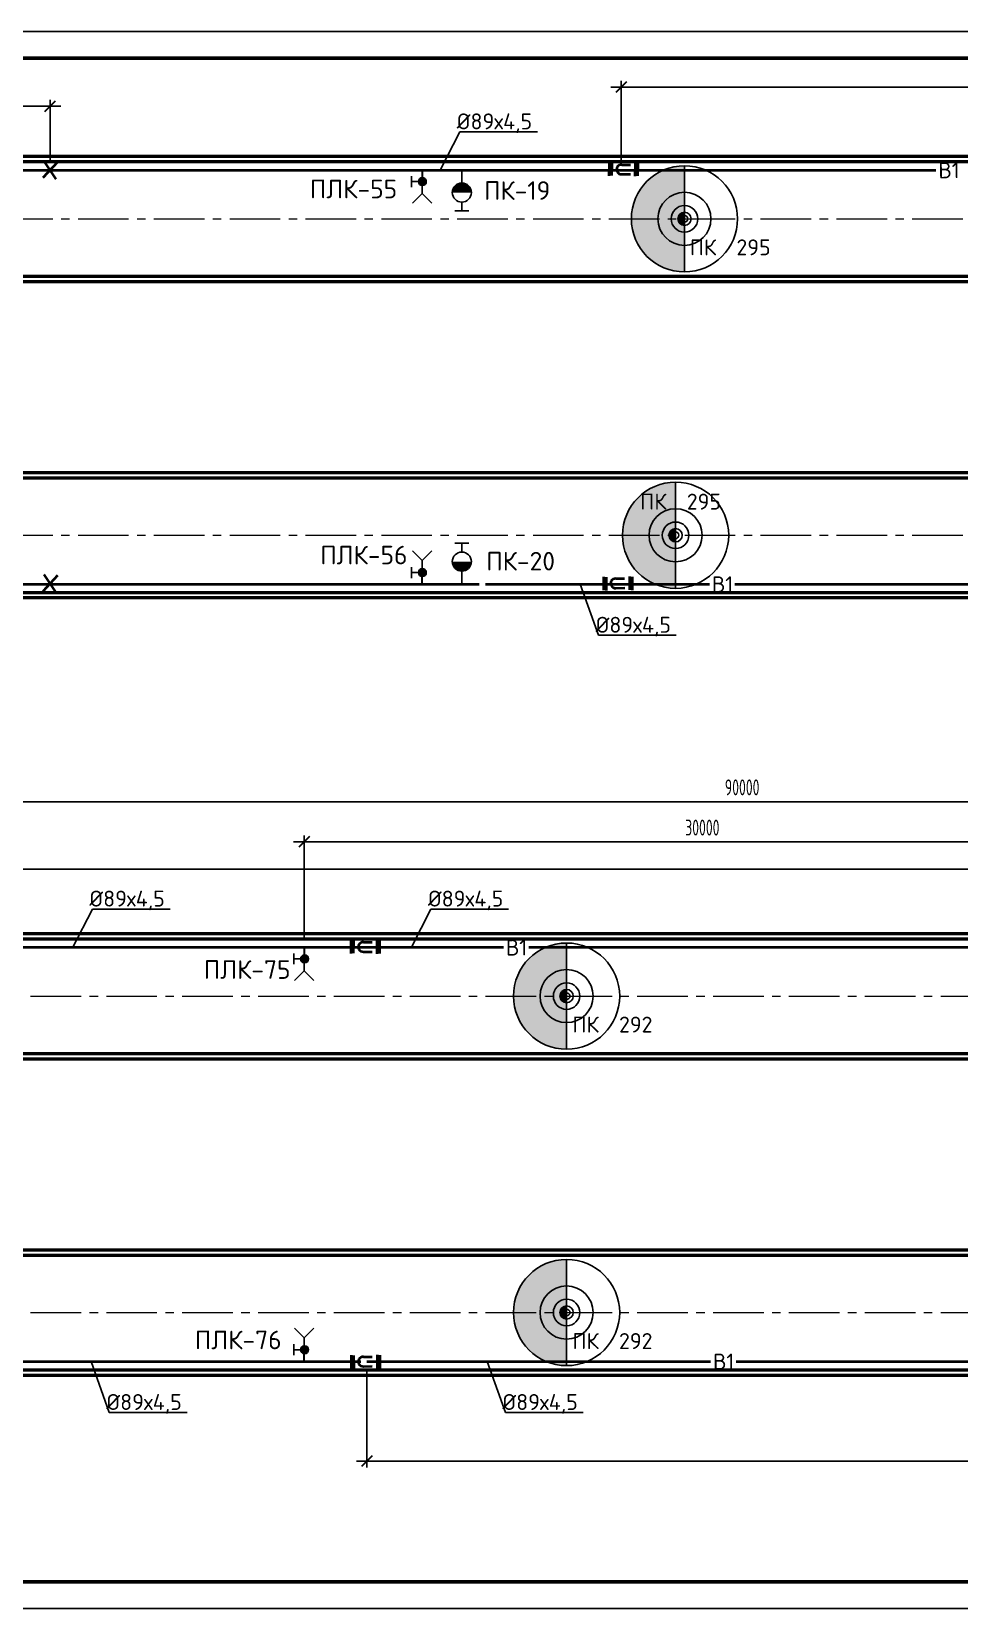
# Paper-space layout 'л2-л8' of a CAD drawing. Header units: millimetres. Extents: x 10032 to 18918, y -3051 to 627.
# Drawn here: x 10977.9 to 11152.7, y -1599 to -1302 of the extents above; entities that cross this region are included whole.
import ezdxf

# ---------------------------------------------------------------- set-up
doc = ezdxf.new("R2010")
doc.units = ezdxf.units.MM
doc.header["$LTSCALE"] = 0.5
doc.linetypes.add('CENTER2', pattern=[28.575, 19.05, -3.175, 3.175, -3.175])
for name, color, linetype in [('0 @ 1', 7, 'Continuous'), ('1_NADPIS', 7, 'Continuous'), ('FORMAT', 7, 'Continuous'), ('ВК_надписи', 7, 'Continuous'), ('ВК_сети', 4, 'Continuous'), ('ГТ_ПК', 2, 'Continuous'), ('ГТ_ПК @ 0.25', 2, 'Continuous'), ('ГТ_ПК @ 0.5', 2, 'Continuous'), ('ГТ_ПК @ 1', 2, 'Continuous'), ('ГТ_ПК @ 2', 2, 'Continuous'), ('ГТ_ПК @ 4', 2, 'Continuous')]:
    doc.layers.add(name, color=color, linetype=linetype)
for name, color, linetype, lineweight in [('1_PK500', 5, 'Continuous', 35), ('А_Конструкции', 4, 'Continuous', 50), ('АР_Оси', 242, 'CENTER2', 18)]:
    doc.layers.add(name, color=color, linetype=linetype, lineweight=lineweight)
doc.styles.add('RS-30-06', font='romans.shx', dxfattribs={"width": 0.6, "height": 3})
doc.styles.add('Стандарт ММП', font='isocpeur.ttf')
doc.dimstyles.new('M200$0', dxfattribs={"dimscale": 0, "dimtxt": 3, "dimasz": 2, "dimexe": 1.2, "dimexo": 1.5, "dimgap": 1.2, "dimtad": 1, "dimdec": 0, "dimlfac": 200, "dimrnd": 1, "dimzin": 0, "dimdsep": 46, "dimtxsty": 'RS-30-06', "dimblk1": 'OBLIQUE', "dimblk2": 'OBLIQUE', "dimsah": 1, "dimcen": 2.5, "dimdle": 2, "dimclrt": 9, "dimadec": 0, "dimazin": 0, "dimtfac": 1, "dimtdec": 0, "dimtmove": 2, "dimatfit": 3, "dimldrblk": 'OBLIQUE', "dimfxl": 1.2, "dimtolj": 1, "dimtzin": 0, "dimarcsym": 0})

# ---------------------------------------------------------------- blocks, each defined once
blk = doc.blocks.new('*U437')
at = {"layer": 'FORMAT', "color": 7, "lineweight": 25}
blk.add_lwpolyline([(0, 0), (0, 297), (1892, 297), (1892, 0), (0, 0)], dxfattribs=at)
at = {"layer": 'FORMAT', "color": 7, "lineweight": 60}
blk.add_lwpolyline([(20, 5), (20, 292), (1887, 292), (1887, 5), (20, 5)], dxfattribs=at)
blk = doc.blocks.new('ПК')
at = {"layer": 'ГТ_ПК'}
blk.add_hatch(color=0, dxfattribs=at).paths.add_polyline_path([(0, -2.5, 0.414214), (2.5, 0, 0.414214), (0, 2.5)])
at = {"layer": 'ГТ_ПК', "color": 0}
blk.add_line((0, -2.5), (0, 2.5), dxfattribs=at)
blk.add_circle((0, 0), 2.5, dxfattribs=at)
blk = doc.blocks.new('*U588')
at = {"layer": 'ГТ_ПК @ 0.25', "extrusion": (9.32183e-09, 7.72587e-22, 1), "xscale": 0.2500000000000061, "yscale": 0.2500000000000053, "zscale": 0.2500000000000053, "rotation": 180}
blk.add_blockref('ПК', (11078.72, -1483.7, 0), dxfattribs=at)
at = {"layer": 'ГТ_ПК @ 0.5', "extrusion": (9.32183e-09, 7.72587e-22, 1), "xscale": 0.5000000000000188, "yscale": 0.5000000000000173, "zscale": 0.5000000000000173, "rotation": 180}
blk.add_blockref('ПК', (11078.72, -1483.7, 0), dxfattribs=at)
at = {"layer": 'ГТ_ПК @ 1', "extrusion": (9.32183e-09, 7.72587e-22, 1), "rotation": 179.9999999999641}
blk.add_blockref('ПК', (11078.72, -1483.7, 0), dxfattribs=at)
at = {"layer": 'ГТ_ПК @ 2', "extrusion": (9.32183e-09, 7.72587e-22, 1), "xscale": 2.000000000000075, "yscale": 2.000000000000069, "zscale": 2.000000000000069, "rotation": 180}
blk.add_blockref('ПК', (11078.72, -1483.7, 0), dxfattribs=at)
at = {"layer": 'ГТ_ПК @ 4', "extrusion": (9.32183e-09, 7.72587e-22, 1), "xscale": 4.000000000000097, "yscale": 4.000000000000085, "zscale": 4.000000000000085, "rotation": 180}
blk.add_blockref('ПК', (11078.72, -1483.7, 0), dxfattribs=at)
blk = doc.blocks.new('*U591')
at = {"layer": 'ГТ_ПК @ 0.25', "extrusion": (9.32183e-09, 7.72587e-22, 1), "xscale": 0.2500000000000061, "yscale": 0.2500000000000053, "zscale": 0.2500000000000053, "rotation": 180}
blk.add_blockref('ПК', (11078.72, -1543.3, 0), dxfattribs=at)
at = {"layer": 'ГТ_ПК @ 0.5', "extrusion": (9.32183e-09, 7.72587e-22, 1), "xscale": 0.5000000000000188, "yscale": 0.5000000000000173, "zscale": 0.5000000000000173, "rotation": 180}
blk.add_blockref('ПК', (11078.72, -1543.3, 0), dxfattribs=at)
at = {"layer": 'ГТ_ПК @ 1', "extrusion": (9.32183e-09, 7.72587e-22, 1), "rotation": 179.9999999999641}
blk.add_blockref('ПК', (11078.72, -1543.3, 0), dxfattribs=at)
at = {"layer": 'ГТ_ПК @ 2', "extrusion": (9.32183e-09, 7.72587e-22, 1), "xscale": 2.000000000000075, "yscale": 2.000000000000069, "zscale": 2.000000000000069, "rotation": 180}
blk.add_blockref('ПК', (11078.72, -1543.3, 0), dxfattribs=at)
at = {"layer": 'ГТ_ПК @ 4', "extrusion": (9.32183e-09, 7.72587e-22, 1), "xscale": 4.000000000000097, "yscale": 4.000000000000085, "zscale": 4.000000000000085, "rotation": 180}
blk.add_blockref('ПК', (11078.72, -1543.3, 0), dxfattribs=at)
blk = doc.blocks.new('*U598')
at = {"layer": 'ГТ_ПК @ 0.25', "extrusion": (9.32183e-09, 7.72587e-22, 1), "xscale": 0.2500000000000061, "yscale": 0.2500000000000053, "zscale": 0.2500000000000053, "rotation": 180}
blk.add_blockref('ПК', (11100.92, -1337.31, 0), dxfattribs=at)
at = {"layer": 'ГТ_ПК @ 0.5', "extrusion": (9.32183e-09, 7.72587e-22, 1), "xscale": 0.5000000000000189, "yscale": 0.5000000000000173, "zscale": 0.5000000000000173, "rotation": 180}
blk.add_blockref('ПК', (11100.92, -1337.31, 0), dxfattribs=at)
at = {"layer": 'ГТ_ПК @ 1', "extrusion": (9.32183e-09, 7.72587e-22, 1), "rotation": 179.9999999999641}
blk.add_blockref('ПК', (11100.92, -1337.31, 0), dxfattribs=at)
at = {"layer": 'ГТ_ПК @ 2', "extrusion": (9.32183e-09, 7.72587e-22, 1), "xscale": 2.000000000000075, "yscale": 2.000000000000069, "zscale": 2.000000000000069, "rotation": 180}
blk.add_blockref('ПК', (11100.92, -1337.31, 0), dxfattribs=at)
at = {"layer": 'ГТ_ПК @ 4', "extrusion": (9.32183e-09, 7.72587e-22, 1), "xscale": 4.000000000000098, "yscale": 4.000000000000085, "zscale": 4.000000000000085, "rotation": 180}
blk.add_blockref('ПК', (11100.92, -1337.31, 0), dxfattribs=at)
blk = doc.blocks.new('*U601')
at = {"layer": 'ГТ_ПК @ 0.25', "extrusion": (9.32183e-09, 7.72587e-22, 1), "xscale": 0.2500000000000061, "yscale": 0.2500000000000053, "zscale": 0.2500000000000053, "rotation": 180}
blk.add_blockref('ПК', (11099.25, -1396.91, 0), dxfattribs=at)
at = {"layer": 'ГТ_ПК @ 0.5', "extrusion": (9.32183e-09, 7.72587e-22, 1), "xscale": 0.5000000000000189, "yscale": 0.5000000000000173, "zscale": 0.5000000000000173, "rotation": 180}
blk.add_blockref('ПК', (11099.25, -1396.91, 0), dxfattribs=at)
at = {"layer": 'ГТ_ПК @ 1', "extrusion": (9.32183e-09, 7.72587e-22, 1), "rotation": 179.9999999999641}
blk.add_blockref('ПК', (11099.25, -1396.91, 0), dxfattribs=at)
at = {"layer": 'ГТ_ПК @ 2', "extrusion": (9.32183e-09, 7.72587e-22, 1), "xscale": 2.000000000000075, "yscale": 2.000000000000069, "zscale": 2.000000000000069, "rotation": 180}
blk.add_blockref('ПК', (11099.25, -1396.91, 0), dxfattribs=at)
at = {"layer": 'ГТ_ПК @ 4', "extrusion": (9.32183e-09, 7.72587e-22, 1), "xscale": 4.000000000000098, "yscale": 4.000000000000085, "zscale": 4.000000000000085, "rotation": 180}
blk.add_blockref('ПК', (11099.25, -1396.91, 0), dxfattribs=at)
blk = doc.blocks.new('_Oblique')
at = {"linetype": 'ByBlock', "lineweight": 30}
blk.add_line((-0.5, -0.5), (0.5, 0.5), dxfattribs=at)
blk = doc.blocks.new('*D130')
at = {"layer": 'Defpoints', "color": 0, "lineweight": -2}
for p, q in [((11087.02, -1312.52), (11591.02, -1312.52)), ((11089.02, -1326.51), (11089.02, -1311.32)), ((11589.02, -1326.62), (11589.02, -1311.32))]:
    blk.add_line(p, q, dxfattribs=at)
at = {"layer": 'Defpoints', "color": 0, "linetype": 'Continuous', "lineweight": 30}
for p in [(11589.02, -1312.52), (11089.02, -1328.01, 0), (11589.02, -1328.12, 0)]:
    blk.add_point(p, dxfattribs=at)
at = {"layer": 'Defpoints', "color": 0, "linetype": 'Continuous', "lineweight": -2, "xscale": 2, "yscale": 2, "zscale": 2, "rotation": 180}
blk.add_blockref('_Oblique', (11089.02, -1312.52), dxfattribs=at)
at = {"layer": 'Defpoints', "color": 0, "linetype": 'Continuous', "lineweight": -2, "xscale": 2, "yscale": 2, "zscale": 2}
blk.add_blockref('_Oblique', (11589.02, -1312.52), dxfattribs=at)
at = {"layer": 'Defpoints', "color": 9, "linetype": 'Continuous', "lineweight": 30, "insert": (11339.02, -1309.82), "char_height": 3, "attachment_point": 5, "style": 'RS-30-06'}
blk.add_mtext('\\A1;100000', dxfattribs=at)
blk = doc.blocks.new('*D131')
at = {"layer": 'Defpoints', "color": 0, "lineweight": -2}
for p, q in [((10481.41, -1326.62), (10481.41, -1314.88)), ((10981.41, -1326.62), (10981.41, -1314.88)), ((10479.41, -1316.08), (10983.41, -1316.08))]:
    blk.add_line(p, q, dxfattribs=at)
at = {"layer": 'Defpoints', "color": 0, "linetype": 'Continuous', "lineweight": 30}
for p in [(10981.41, -1316.08), (10481.41, -1328.12, 0), (10981.41, -1328.12, 0)]:
    blk.add_point(p, dxfattribs=at)
at = {"layer": 'Defpoints', "color": 0, "linetype": 'Continuous', "lineweight": -2, "xscale": 2, "yscale": 2, "zscale": 2, "rotation": 180}
blk.add_blockref('_Oblique', (10481.41, -1316.08), dxfattribs=at)
at = {"layer": 'Defpoints', "color": 0, "linetype": 'Continuous', "lineweight": -2, "xscale": 2, "yscale": 2, "zscale": 2}
blk.add_blockref('_Oblique', (10981.41, -1316.08), dxfattribs=at)
at = {"layer": 'Defpoints', "color": 9, "linetype": 'Continuous', "lineweight": 30, "insert": (10731.41, -1313.38), "char_height": 3, "attachment_point": 5, "style": 'RS-30-06'}
blk.add_mtext('\\A1;100000', dxfattribs=at)
blk = doc.blocks.new('*D132')
at = {"layer": 'Defpoints', "color": 0, "lineweight": -2}
for p, q in [((10886.79, -1473.01), (10886.79, -1445.89)), ((11336.79, -1473.01), (11336.79, -1445.89)), ((10884.79, -1447.09), (11338.79, -1447.09))]:
    blk.add_line(p, q, dxfattribs=at)
at = {"layer": 'Defpoints', "color": 0, "linetype": 'Continuous', "lineweight": 30}
for p in [(11336.79, -1447.09), (10886.79, -1474.51, 0), (11336.79, -1474.51, 0)]:
    blk.add_point(p, dxfattribs=at)
at = {"layer": 'Defpoints', "color": 0, "linetype": 'Continuous', "lineweight": -2, "xscale": 2, "yscale": 2, "zscale": 2, "rotation": 180}
blk.add_blockref('_Oblique', (10886.79, -1447.09), dxfattribs=at)
at = {"layer": 'Defpoints', "color": 0, "linetype": 'Continuous', "lineweight": -2, "xscale": 2, "yscale": 2, "zscale": 2}
blk.add_blockref('_Oblique', (11336.79, -1447.09), dxfattribs=at)
at = {"layer": 'Defpoints', "color": 9, "linetype": 'Continuous', "lineweight": 30, "insert": (11111.79, -1444.39), "char_height": 3, "attachment_point": 5, "style": 'RS-30-06'}
blk.add_mtext('\\A1;90000', dxfattribs=at)
blk = doc.blocks.new('*D133')
at = {"layer": 'Defpoints', "color": 0, "lineweight": -2}
for p, q in [((11027.29, -1454.66), (11181.29, -1454.66)), ((11029.29, -1473.01), (11029.29, -1453.46)), ((11179.29, -1473.01), (11179.29, -1453.46))]:
    blk.add_line(p, q, dxfattribs=at)
at = {"layer": 'Defpoints', "color": 0, "linetype": 'Continuous', "lineweight": 30}
for p in [(11179.29, -1454.66), (11029.29, -1474.51, 0), (11179.29, -1474.51, 0)]:
    blk.add_point(p, dxfattribs=at)
at = {"layer": 'Defpoints', "color": 0, "linetype": 'Continuous', "lineweight": -2, "xscale": 2, "yscale": 2, "zscale": 2, "rotation": 180}
blk.add_blockref('_Oblique', (11029.29, -1454.66), dxfattribs=at)
at = {"layer": 'Defpoints', "color": 0, "linetype": 'Continuous', "lineweight": -2, "xscale": 2, "yscale": 2, "zscale": 2}
blk.add_blockref('_Oblique', (11179.29, -1454.66), dxfattribs=at)
at = {"layer": 'Defpoints', "color": 9, "linetype": 'Continuous', "lineweight": 30, "insert": (11104.29, -1451.96), "char_height": 3, "attachment_point": 5, "style": 'RS-30-06'}
blk.add_mtext('\\A1;30000', dxfattribs=at)
blk = doc.blocks.new('*D134')
at = {"layer": 'Defpoints', "color": 0, "lineweight": -2}
for p, q in [((10957.21, -1459.82), (11461.21, -1459.82)), ((10959.21, -1473.01), (10959.21, -1458.62)), ((11459.21, -1473.01), (11459.21, -1458.62))]:
    blk.add_line(p, q, dxfattribs=at)
at = {"layer": 'Defpoints', "color": 0, "linetype": 'Continuous', "lineweight": 30}
for p in [(11459.21, -1459.82), (10959.21, -1474.51, 0), (11459.21, -1474.51, 0)]:
    blk.add_point(p, dxfattribs=at)
at = {"layer": 'Defpoints', "color": 0, "linetype": 'Continuous', "lineweight": -2, "xscale": 2, "yscale": 2, "zscale": 2, "rotation": 180}
blk.add_blockref('_Oblique', (10959.21, -1459.82), dxfattribs=at)
at = {"layer": 'Defpoints', "color": 0, "linetype": 'Continuous', "lineweight": -2, "xscale": 2, "yscale": 2, "zscale": 2}
blk.add_blockref('_Oblique', (11459.21, -1459.82), dxfattribs=at)
at = {"layer": 'Defpoints', "color": 9, "linetype": 'Continuous', "lineweight": 30, "insert": (11209.21, -1457.12), "char_height": 3, "attachment_point": 5, "style": 'RS-30-06'}
blk.add_mtext('\\A1;100000', dxfattribs=at)
blk = doc.blocks.new('*D135')
at = {"layer": 'Defpoints', "color": 0, "lineweight": -2}
for p, q in [((11041.11, -1553.99), (11041.11, -1572.5)), ((11541.11, -1553.99), (11541.11, -1572.5)), ((11543.11, -1571.3), (11039.11, -1571.3))]:
    blk.add_line(p, q, dxfattribs=at)
at = {"layer": 'Defpoints', "color": 0, "linetype": 'Continuous', "lineweight": 30}
for p in [(11041.11, -1552.49, 0), (11541.11, -1552.49, 0), (11041.11, -1571.3)]:
    blk.add_point(p, dxfattribs=at)
at = {"layer": 'Defpoints', "color": 0, "linetype": 'Continuous', "lineweight": -2, "xscale": 2, "yscale": 2, "zscale": 2, "rotation": 180}
blk.add_blockref('_Oblique', (11041.11, -1571.3), dxfattribs=at)
at = {"layer": 'Defpoints', "color": 0, "linetype": 'Continuous', "lineweight": -2, "xscale": 2, "yscale": 2, "zscale": 2}
blk.add_blockref('_Oblique', (11541.11, -1571.3), dxfattribs=at)
at = {"layer": 'Defpoints', "color": 9, "linetype": 'Continuous', "lineweight": 30, "insert": (11291.11, -1568.6), "char_height": 3, "attachment_point": 5, "style": 'RS-30-06'}
blk.add_mtext('\\A1;100000', dxfattribs=at)

psp = doc.layouts.new('л2-л8')

# ---------------------------------------------------------------- hatches: boundary and pattern name
at = {"layer": 'ВК_сети', "ltscale": 0.5}
h = psp.add_hatch(color=5, dxfattribs=at)
h.paths.add_polyline_path([(11052.292, -1330.3012, 0.41421356), (11051.542, -1329.5512), (11051.542, -1330.3012)])
h.paths.add_polyline_path([(11052.292, -1330.3012), (11051.542, -1330.3012), (11051.542, -1331.0512, 0.41421356)])
h.paths.add_polyline_path([(11051.542, -1330.3012), (11051.542, -1329.5512, 0.58408052), (11050.9002, -1330.6891)])
h.paths.add_polyline_path([(11051.542, -1331.0512), (11051.542, -1330.3012), (11050.9002, -1330.6891, 0.26256208)])
h = psp.add_hatch(color=1, dxfattribs=at)
h.paths.add_polyline_path([(11057.1804, -1332.3601), (11060.7804, -1332.3601, 0.09159777), (11060.6616, -1331.717), (11057.2992, -1331.717, 0.09159777)])
h.paths.add_polyline_path([(11057.2992, -1331.717), (11060.6616, -1331.717, 0.68812614)])
h = psp.add_hatch(color=1, dxfattribs=at)
h.paths.add_polyline_path([(11057.1804, -1332.3601), (11060.7804, -1332.3601, 0.09159777), (11060.6616, -1331.717), (11057.2992, -1331.717, 0.09159777)])
h.paths.add_polyline_path([(11057.2992, -1331.717), (11060.6616, -1331.717, 0.68812614)])
h = psp.add_hatch(color=5, dxfattribs=at)
h.paths.add_polyline_path([(11052.292, -1403.9244, -0.41421356), (11051.542, -1404.6744), (11051.542, -1403.9244)])
h.paths.add_polyline_path([(11052.292, -1403.9244), (11051.542, -1403.9244), (11051.542, -1403.1744, -0.41421356)])
h.paths.add_polyline_path([(11051.542, -1403.9244), (11051.542, -1404.6744, -0.58408052), (11050.9002, -1403.5364)])
h.paths.add_polyline_path([(11051.542, -1403.1744), (11051.542, -1403.9244), (11050.9002, -1403.5364, -0.26256208)])
h = psp.add_hatch(color=1, dxfattribs=at)
h.paths.add_polyline_path([(11057.1804, -1401.8654), (11060.7804, -1401.8654, -0.09159777), (11060.6616, -1402.5086), (11057.2992, -1402.5086, -0.09159777)])
h.paths.add_polyline_path([(11057.2992, -1402.5086), (11060.6616, -1402.5086, -0.68812614)])
h = psp.add_hatch(color=1, dxfattribs=at)
h.paths.add_polyline_path([(11057.1804, -1401.8654), (11060.7804, -1401.8654, -0.09159777), (11060.6616, -1402.5086), (11057.2992, -1402.5086, -0.09159777)])
h.paths.add_polyline_path([(11057.2992, -1402.5086), (11060.6616, -1402.5086, -0.68812614)])
h = psp.add_hatch(color=5, dxfattribs=at)
h.paths.add_polyline_path([(11030.097, -1476.6862, 0.41421356), (11029.347, -1475.9362), (11029.347, -1476.6862)])
h.paths.add_polyline_path([(11030.097, -1476.6862), (11029.347, -1476.6862), (11029.347, -1477.4362, 0.41421356)])
h.paths.add_polyline_path([(11029.347, -1476.6862), (11029.347, -1475.9362, 0.58408052), (11028.7052, -1477.0742)])
h.paths.add_polyline_path([(11029.347, -1477.4362), (11029.347, -1476.6862), (11028.7052, -1477.0742, 0.26256208)])
h = psp.add_hatch(color=5, dxfattribs=at)
h.paths.add_polyline_path([(11030.097, -1476.6862, 0.41421356), (11029.347, -1475.9362), (11029.347, -1476.6862)])
h.paths.add_polyline_path([(11030.097, -1476.6862), (11029.347, -1476.6862), (11029.347, -1477.4362, 0.41421356)])
h.paths.add_polyline_path([(11029.347, -1476.6862), (11029.347, -1475.9362, 0.58408052), (11028.7052, -1477.0742)])
h.paths.add_polyline_path([(11029.347, -1477.4362), (11029.347, -1476.6862), (11028.7052, -1477.0742, 0.26256208)])
h = psp.add_hatch(color=5, dxfattribs=at)
h.paths.add_polyline_path([(11030.097, -1550.3094, -0.41421356), (11029.347, -1551.0594), (11029.347, -1550.3094)])
h.paths.add_polyline_path([(11030.097, -1550.3094), (11029.347, -1550.3094), (11029.347, -1549.5594, -0.41421356)])
h.paths.add_polyline_path([(11029.347, -1550.3094), (11029.347, -1551.0594, -0.58408052), (11028.7052, -1549.9214)])
h.paths.add_polyline_path([(11029.347, -1549.5594), (11029.347, -1550.3094), (11028.7052, -1549.9214, -0.26256208)])
h = psp.add_hatch(color=5, dxfattribs=at)
h.paths.add_polyline_path([(11030.097, -1550.3094, -0.41421356), (11029.347, -1551.0594), (11029.347, -1550.3094)])
h.paths.add_polyline_path([(11030.097, -1550.3094), (11029.347, -1550.3094), (11029.347, -1549.5594, -0.41421356)])
h.paths.add_polyline_path([(11029.347, -1550.3094), (11029.347, -1551.0594, -0.58408052), (11028.7052, -1549.9214)])
h.paths.add_polyline_path([(11029.347, -1549.5594), (11029.347, -1550.3094), (11028.7052, -1549.9214, -0.26256208)])

# ---------------------------------------------------------------- linework, layer by layer
at = {"layer": 'А_Конструкции'}
for p, q in [((10600.9154, -1325.5128, 0), (11600.9154, -1325.5127, 0)), ((10600.9154, -1326.5128, 0), (11600.9154, -1326.5127, 0)), ((10600.9154, -1348.1128, 0), (11600.9154, -1348.1127, 0)), ((10600.9154, -1349.1128, 0), (11600.9154, -1349.1127, 0)), ((10600.9154, -1385.1128, 0), (11600.9154, -1385.1127, 0)), ((10600.9154, -1386.1128, 0), (11600.9154, -1386.1127, 0)), ((10600.9154, -1407.7128, 0), (11600.9154, -1407.7127, 0)), ((11600.9108, -1408.7128, 0), (10078.7204, -1408.7128, 0)), ((10407.7961, -1471.8977, 0), (11578.7204, -1471.8977, 0)), ((10407.7961, -1472.8977, 0), (11578.7204, -1472.8977, 0)), ((10407.7961, -1494.4977, 0), (11578.7204, -1494.4977, 0)), ((10407.7961, -1495.4977, 0), (11578.7204, -1495.4977, 0)), ((10407.7961, -1531.4977, 0), (11578.7204, -1531.4977, 0)), ((10407.7961, -1532.4977, 0), (11578.7204, -1532.4977, 0)), ((10078.7178, -1555.0977, 0), (11578.7204, -1555.0977, 0)), ((10407.7961, -1554.0977, 0), (11578.7204, -1554.0977, 0))]:
    psp.add_line(p, q, dxfattribs=at)
at = {"layer": 'АР_Оси', "color": 7}
for p, q in [((10600.9154, -1337.3128, 0), (11599.3589, -1337.3128, 0)), ((10600.9154, -1396.9128, 0), (11599.3589, -1396.9128, 0)), ((10406.2396, -1483.6978, 0), (11578.7204, -1483.6978, 0)), ((10406.2396, -1543.2978, 0), (11578.7204, -1543.2978, 0))]:
    psp.add_line(p, q, dxfattribs=at)
at = {"layer": 'ВК_надписи'}
for p, q in [((11054.9168, -1328.1212, 0), (11058.5766, -1320.9235, 0)), ((11058.5766, -1320.9235, 0), (11073.216, -1320.9235, 0)), ((11081.2828, -1406.1043, 0), (11084.7351, -1415.7354, 0)), ((11084.7351, -1415.7354, 0), (11099.3746, -1415.7354, 0)), ((10985.712, -1474.5062, 0), (10989.3717, -1467.3085, 0)), ((10989.3717, -1467.3085, 0), (11004.0112, -1467.3085, 0)), ((11049.4848, -1474.5062, 0), (11053.1446, -1467.3085, 0)), ((11053.1446, -1467.3085, 0), (11067.784, -1467.3085, 0)), ((10989.1214, -1552.4894, 0), (10992.5736, -1562.1205, 0)), ((11063.7285, -1552.4894, 0), (11067.1808, -1562.1205, 0)), ((10992.5736, -1562.1205, 0), (11007.2131, -1562.1205, 0)), ((11067.1808, -1562.1205, 0), (11081.8203, -1562.1205, 0))]:
    psp.add_line(p, q, dxfattribs=at)
at = {"layer": 'ВК_сети', "color": 5, "lineweight": 40, "ltscale": 0.5}
for p, q in [((10982.7835, -1326.6254, 0), (10980.0273, -1329.617, 0)), ((10982.539, -1329.8098, 0), (10980.2718, -1326.4326, 0)), ((11086.7575, -1329.2225, 0), (11086.7879, -1326.7399, 0)), ((11087.2539, -1329.1624, 0), (11087.2843, -1326.6799, 0)), ((11089.099, -1327.1121, 0), (11090.7699, -1327.1326, 0)), ((11091.6571, -1329.2825, 0), (11091.6875, -1326.8, 0)), ((11092.1535, -1329.2225, 0), (11092.1839, -1326.7399, 0)), ((11089.077, -1328.907, 0), (11090.7479, -1328.9275, 0)), ((10982.7985, -1404.4968, 0), (10980.0423, -1407.4884, 0)), ((10982.554, -1407.6812, 0), (10980.2868, -1404.304, 0)), ((11085.6485, -1404.7469, 0), (11085.6789, -1407.2294, 0)), ((11086.1448, -1404.807, 0), (11086.1753, -1407.2895, 0)), ((11090.548, -1404.6869, 0), (11090.5785, -1407.1694, 0)), ((11091.0444, -1404.7469, 0), (11091.0748, -1407.2294, 0)), ((11087.968, -1405.0623, 0), (11089.6388, -1405.0419, 0)), ((11087.99, -1406.8572, 0), (11089.6608, -1406.8368, 0)), ((11038.1068, -1475.6637, 0), (11038.1372, -1473.1811, 0)), ((11038.6031, -1475.6036, 0), (11038.6336, -1473.1211, 0)), ((11040.4262, -1475.3482, 0), (11042.0971, -1475.3687, 0)), ((11040.4482, -1473.5533, 0), (11042.1191, -1473.5738, 0)), ((11043.0063, -1475.7237, 0), (11043.0368, -1473.2412, 0)), ((11043.5027, -1475.6637, 0), (11043.5331, -1473.1811, 0)), ((11038.1068, -1551.3318, 0), (11038.1372, -1553.8144, 0)), ((11038.6031, -1551.3919, 0), (11038.6336, -1553.8744, 0)), ((11040.4262, -1551.6473, 0), (11042.0971, -1551.6268, 0)), ((11043.0063, -1551.2718, 0), (11043.0368, -1553.7543, 0)), ((11043.5027, -1551.3318, 0), (11043.5331, -1553.8144, 0)), ((11040.4482, -1553.4422, 0), (11042.1191, -1553.4217, 0))]:
    psp.add_line(p, q, dxfattribs=at)
at = {"layer": 'ВК_сети', "color": 5, "ltscale": 0.5}
for p, q in [((11049.5124, -1329.2695, 0), (11049.5124, -1331.3313, 0)), ((11049.5124, -1330.3004, 0), (11051.542, -1330.3004, 0)), ((11051.4804, -1332.5599, 0), (11051.4804, -1328.1212, 0)), ((11051.4804, -1332.5599, 0), (11049.6562, -1334.3841, 0)), ((11051.4804, -1332.5599, 0), (11053.3046, -1334.3841, 0)), ((11051.4804, -1401.6656, 0), (11049.6562, -1399.8414, 0)), ((11051.4804, -1401.6656, 0), (11053.3046, -1399.8414, 0)), ((11051.4804, -1401.6656, 0), (11051.4804, -1406.1043, 0)), ((11049.5124, -1404.956, 0), (11049.5124, -1402.8942, 0)), ((11049.5124, -1403.9251, 0), (11051.542, -1403.9251, 0)), ((11027.3174, -1475.6545, 0), (11027.3174, -1477.7163, 0)), ((11027.3174, -1475.6545, 0), (11027.3174, -1477.7163, 0)), ((11029.2854, -1478.945, 0), (11029.2854, -1474.5062, 0)), ((11029.2854, -1478.945, 0), (11029.2854, -1474.5062, 0)), ((11027.3174, -1476.6854, 0), (11029.347, -1476.6854, 0)), ((11027.3174, -1476.6854, 0), (11029.347, -1476.6854, 0)), ((11029.2854, -1478.945, 0), (11027.4612, -1480.7691, 0)), ((11029.2854, -1478.945, 0), (11027.4612, -1480.7691, 0)), ((11029.2854, -1478.945, 0), (11031.1096, -1480.7691, 0)), ((11029.2854, -1478.945, 0), (11031.1096, -1480.7691, 0)), ((11029.2854, -1548.0506, 0), (11027.4612, -1546.2264, 0)), ((11029.2854, -1548.0506, 0), (11027.4612, -1546.2264, 0)), ((11029.2854, -1548.0506, 0), (11031.1096, -1546.2264, 0)), ((11029.2854, -1548.0506, 0), (11031.1096, -1546.2264, 0)), ((11027.3174, -1551.341, 0), (11027.3174, -1549.2792, 0)), ((11027.3174, -1551.341, 0), (11027.3174, -1549.2792, 0)), ((11027.3174, -1550.3101, 0), (11029.347, -1550.3101, 0)), ((11027.3174, -1550.3101, 0), (11029.347, -1550.3101, 0)), ((11029.2854, -1548.0506, 0), (11029.2854, -1552.4893, 0)), ((11029.2854, -1548.0506, 0), (11029.2854, -1552.4893, 0))]:
    psp.add_line(p, q, dxfattribs=at)
at = {"layer": 'ВК_сети', "color": 5, "lineweight": 30, "ltscale": 0.5, "extrusion": (-3.27269e-07, 1.1423e-06, 1)}
for p, q in [((11051.4804, -1328.1212, 0), (11051.4804, -1331.0761, 0)), ((11029.2854, -1474.5062, 0), (11029.2854, -1477.4611, 0)), ((11029.2854, -1474.5062, 0), (11029.2854, -1477.4611, 0))]:
    psp.add_line(p, q, dxfattribs=at)
at = {"layer": 'ВК_сети', "color": 1, "ltscale": 0.5}
for p, q in [((11058.9804, -1328.1212, 0), (11058.9804, -1330.5601, 0)), ((11058.9804, -1328.1212, 0), (11058.9804, -1330.5601, 0)), ((11060.3223, -1335.813, 0), (11057.6385, -1335.813, 0)), ((11060.3223, -1335.813, 0), (11057.6385, -1335.813, 0)), ((11058.9804, -1334.1601, 0), (11058.9804, -1335.813, 0)), ((11058.9804, -1334.1601, 0), (11058.9804, -1335.813, 0)), ((11060.3223, -1398.4125, 0), (11057.6385, -1398.4125, 0)), ((11060.3223, -1398.4125, 0), (11057.6385, -1398.4125, 0)), ((11058.9804, -1400.0654, 0), (11058.9804, -1398.4125, 0)), ((11058.9804, -1400.0654, 0), (11058.9804, -1398.4125, 0)), ((11058.9804, -1406.1043, 0), (11058.9804, -1403.6654, 0))]:
    psp.add_line(p, q, dxfattribs=at)
at = {"layer": 'ВК_сети', "color": 1, "lineweight": 30, "ltscale": 0.5}
for p, q in [((11058.9804, -1331.0826, -0.0001), (11058.463, -1331.0865, -0.0001)), ((11058.9804, -1331.0826, -0.0001), (11058.463, -1331.0865, -0.0001)), ((11058.9774, -1330.6807, -0.0001), (11058.9804, -1331.0826, -0.0001)), ((11058.9774, -1330.6807, -0.0001), (11058.9804, -1331.0826, -0.0001)), ((11058.9804, -1331.0826, -0.0001), (11059.4978, -1331.0788, -0.0001)), ((11058.9804, -1331.0826, -0.0001), (11059.4978, -1331.0788, -0.0001))]:
    psp.add_line(p, q, dxfattribs=at)
at = {"layer": 'ВК_сети', "color": 5, "lineweight": 30, "ltscale": 0.5, "extrusion": (-3.27269e-07, -1.1423e-06, 1)}
for p, q in [((11051.4804, -1406.1043, 0), (11051.4804, -1403.1494, 0)), ((11029.2854, -1552.4893, 0), (11029.2854, -1549.5344, 0)), ((11029.2854, -1552.4893, 0), (11029.2854, -1549.5344, 0))]:
    psp.add_line(p, q, dxfattribs=at)
at = {"layer": 'ВК_сети', "color": 2, "lineweight": 40, "ltscale": 0.5, "elevation": 0}
for points in [[(10790.5736, -1328.1212), (11148.3058, -1328.1212)], [(10958.7719, -1406.1043), (11062.2183, -1406.1043)], [(11063.4227, -1406.1043), (11105.6421, -1406.1043)], [(11110.4423, -1406.1043), (11221.0172, -1406.1043)], [(10972.787, -1474.5062), (11066.833, -1474.5062)], [(11071.6332, -1474.5062), (11240.8102, -1474.5062)], [(10875.0917, -1552.4894), (11039.9413, -1552.4894)], [(11041.1076, -1552.4894), (11105.8537, -1552.4894)], [(11110.6539, -1552.4894), (11236.7739, -1552.4894)]]:
    psp.add_lwpolyline(points, dxfattribs=at)
at = {"layer": 'ВК_сети', "color": 5, "ltscale": 0.5}
for centre in [(11051.542, -1330.3012, 0), (11051.542, -1403.9244, 0), (11029.347, -1476.6862, 0), (11029.347, -1476.6862, 0), (11029.347, -1550.3094, 0), (11029.347, -1550.3094, 0)]:
    psp.add_circle(centre, 0.75, dxfattribs=at)
at = {"layer": 'ВК_сети', "color": 1, "ltscale": 0.5}
for centre in [(11058.9804, -1332.3601, 0), (11058.9804, -1332.3601, 0), (11058.9804, -1401.8654, 0), (11058.9804, -1401.8654, 0)]:
    psp.add_circle(centre, 1.8, dxfattribs=at)
at = {"layer": 'ВК_сети', "color": 5, "lineweight": 40, "ltscale": 0.5}
for centre, start, end in [((11089.0212, -1328.0088, 0), 85.038167, 273.557419), ((11087.9121, -1405.9606, 0), 86.442581, 274.961833), ((11040.3704, -1474.45, 0), 85.038167, 273.557419), ((11040.3704, -1552.5455, 0), 86.442581, 274.961833)]:
    psp.add_arc(centre, 0.9, start, end, dxfattribs=at)

# ---------------------------------------------------------------- block references
at = {"layer": '0 @ 1', "ltscale": 0.5}
psp.add_blockref('*U437', (10041.7584, -1599.0335), dxfattribs=at)
at = {"layer": 'ГТ_ПК', "color": 6, "linetype": 'Continuous', "lineweight": 120}
for name in ['*U598', '*U601', '*U588', '*U591']:
    psp.add_blockref(name, (0, 0), dxfattribs=at)

# ---------------------------------------------------------------- texts
at = {"layer": '1_NADPIS', "linetype": 'Continuous', "style": 'Стандарт ММП'}
for s, p in [('ПЛК-55', (11030.3508, -1333.4415, 0)), ('ПЛК-56', (11032.3058, -1402.3832, 0)), ('ПЛК-75', (11010.3564, -1480.4519, 0)), ('ПЛК-76', (11008.6836, -1550.2128, 0))]:
    psp.add_text(s, height=3.5, rotation=360, dxfattribs=at).set_placement(p)
at = {"layer": '1_NADPIS', "color": 1, "linetype": 'Continuous', "style": 'Стандарт ММП'}
for s, p in [('ПК-19', (11063.1588, -1333.7331, 0)), ('ПК-20', (11063.5809, -1403.5362, 0))]:
    psp.add_text(s, height=3.5, rotation=360, dxfattribs=at).set_placement(p)
at = {"layer": '1_PK500', "style": 'Стандарт ММП'}
for p in [(11148.7712, -1329.6842, 0), (11106.1075, -1407.6673, 0), (11067.2984, -1476.0692, 0), (11106.3191, -1554.0523, 0)]:
    psp.add_text('В1', height=3, rotation=0.560426, dxfattribs=at).set_placement(p)
at = {"layer": 'ВК_надписи', "lineweight": 30, "ltscale": 0.5, "style": 'Стандарт ММП'}
for p in [(11058.0157, -1320.4523, 0), (11084.1742, -1415.2643, 0), (10988.8108, -1466.8373, 0), (11052.5837, -1466.8373, 0), (10992.0128, -1561.6493, 0), (11066.6199, -1561.6493, 0)]:
    psp.add_text('%%C89х4,5', height=3, dxfattribs=at).set_placement(p)
at = {"layer": 'ВК_надписи', "char_height": 3, "attachment_point": 8, "style": 'Стандарт ММП'}
for s, insert in [('ПК  295', (11109.5482, -1344.1869, 0)), ('ПК  295', (11100.1929, -1392.0786, 0)), ('ПК  292', (11087.3532, -1490.5719, 0)), ('ПК  292', (11087.3532, -1550.1719, 0))]:
    psp.add_mtext(s, dxfattribs=dict(at, insert=insert))

# ---------------------------------------------------------------- dimensions: what is measured, and where the dimension line sits
at = {"layer": 'Defpoints', "color": 7, "linetype": 'Continuous', "lineweight": 30}
for base, p1, p2, picture, middle in [((11589.0222, -1312.523), (11089.0212, -1328.0088, 0), (11589.0222, -1328.1212, 0), '*D130', (11339.0217, -1309.823)), ((10981.4054, -1316.0778), (10481.4054, -1328.1212, 0), (10981.4054, -1328.1212, 0), '*D131', (10731.4054, -1313.3778)), ((11336.7854, -1447.09), (10886.7854, -1474.5063, 0), (11336.7854, -1474.5063, 0), '*D132', (11111.7854, -1444.39)), ((11179.2854, -1454.6561), (11029.2854, -1474.5062, 0), (11179.2854, -1474.5062, 0), '*D133', (11104.2854, -1451.9561)), ((11459.2104, -1459.8217), (10959.2104, -1474.5062, 0), (11459.2104, -1474.5062, 0), '*D134', (11209.2104, -1457.1217)), ((11041.1076, -1571.296), (11541.1097, -1552.4894, 0), (11041.1076, -1552.4894, 0), '*D135', (11291.1087, -1568.596))]:
    dim = psp.add_linear_dim(base=base, p1=p1, p2=p2, dimstyle='M200$0', override={"dimscale": 1, "dimarcsym": 1}, dxfattribs=at)
    dim.commit()
    dim.dimension.update_dxf_attribs({"geometry": picture, "text_midpoint": middle})

doc.saveas('drawing.dxf')
